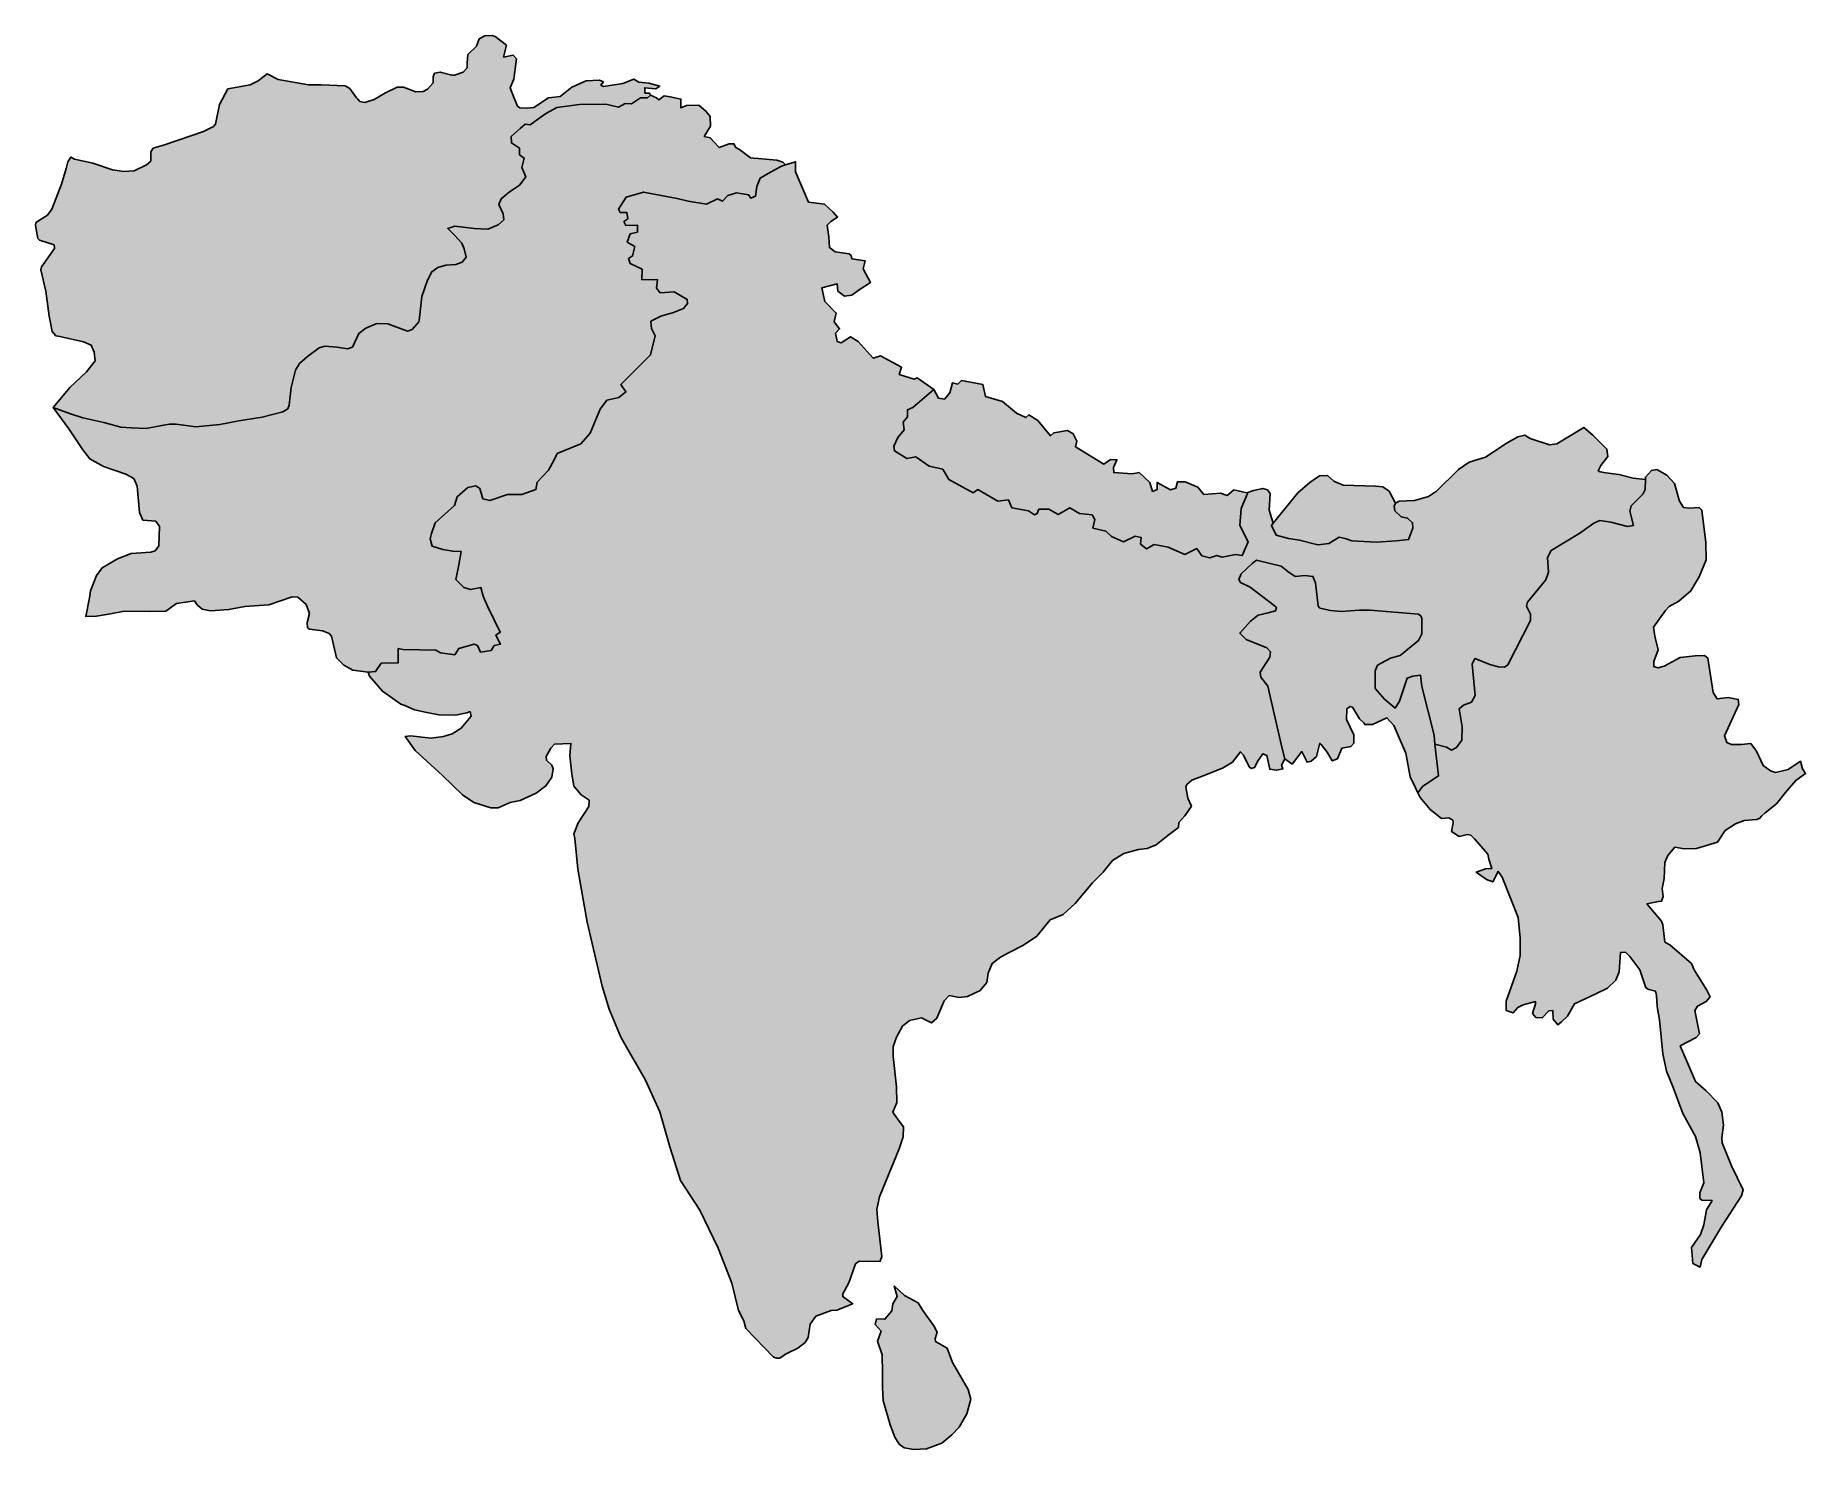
# Model space of a CAD drawing. Header units: millimetres. Extents: x 60.6 to 101.2, y 5.9 to 38.4.
import ezdxf

# ---------------------------------------------------------------- set-up
doc = ezdxf.new("R2010")
doc.units = ezdxf.units.MM
doc.header["$MEASUREMENT"] = 0
doc.layers.add('INDIA_SUKESH3', color=40, linetype='CONTINUOUS')

msp = doc.modelspace()

# ---------------------------------------------------------------- hatches: boundary and pattern name
at = {"layer": 'INDIA_SUKESH3'}
for color, points in [(137, [(61.024, 29.85), (61.408, 30.316), (61.791, 30.673), (61.983, 30.922), (61.962, 31.119), (61.897, 31.284), (61.717, 31.359), (61.178, 31.483), (61.084, 31.501), (60.997, 31.596), (60.933, 31.945), (60.858, 32.522), (60.744, 33.01), (60.759, 33.08), (61.057, 33.501), (61.045, 33.583), (60.713, 33.689), (60.669, 33.733), (60.616, 34.031), (60.623, 34.095), (60.891, 34.268), (60.991, 34.402), (61.211, 34.974), (61.322, 35.337), (61.36, 35.49), (61.425, 35.599), (61.512, 35.548), (61.933, 35.462), (62.383, 35.305), (62.641, 35.268), (62.881, 35.282), (63.167, 35.418), (63.266, 35.507), (63.267, 35.717), (63.32, 35.806), (63.576, 35.878), (64.469, 36.188), (64.698, 36.298), (64.744, 36.355), (64.836, 36.801), (65.03, 37.165), (65.541, 37.257), (65.728, 37.347), (65.928, 37.507), (66.183, 37.375), (66.88, 37.258), (67.171, 37.253), (67.719, 37.231), (67.825, 37.174), (67.983, 36.958), (68.001, 36.933), (68.059, 36.87), (68.169, 36.851), (68.388, 36.916), (68.649, 37.07), (68.91, 37.199), (69.057, 37.2), (69.34, 37.093), (69.511, 37.101), (69.606, 37.159), (69.741, 37.299), (69.737, 37.439), (69.771, 37.522), (69.902, 37.548), (70.166, 37.48), (70.226, 37.474), (70.425, 37.545), (70.519, 37.647), (70.516, 37.762), (70.538, 37.953), (70.734, 38.146), (70.794, 38.309), (70.922, 38.382), (71.095, 38.389), (71.164, 38.364), (71.423, 38.162), (71.353, 37.893), (71.571, 37.935), (71.648, 37.851), (71.634, 37.736), (71.59, 37.387), (71.507, 37.187), (71.597, 36.953), (71.671, 36.769), (71.728, 36.731), (71.893, 36.719), (72.051, 36.733), (72.387, 36.956), (72.652, 36.985), (72.918, 37.203), (73.251, 37.345), (73.556, 37.359), (73.645, 37.324), (73.587, 37.245), (73.648, 37.219), (74.086, 37.285), (74.341, 37.387), (74.459, 37.319), (74.682, 37.295), (74.937, 37.226), (74.85, 37.161), (74.592, 37.187), (74.596, 37.066), (74.703, 37.061), (74.724, 37.022), (74.657, 36.958), (74.496, 36.956), (74.291, 36.822), (74.142, 36.824), (73.99, 36.744), (73.699, 36.808), (73.094, 36.803), (72.576, 36.735), (72.338, 36.603), (72.216, 36.518), (71.964, 36.34), (71.853, 36.351), (71.737, 36.254), (71.529, 36.069), (71.533, 35.924), (71.718, 35.803), (71.722, 35.651), (71.827, 35.574), (71.773, 35.357), (71.863, 35.142), (71.716, 34.951), (71.48, 34.791), (71.3, 34.637), (71.242, 34.51), (71.342, 34.295), (71.357, 34.155), (71.227, 34.04), (70.996, 33.944), (70.682, 33.961), (70.233, 34.016), (70.074, 33.958), (70.231, 33.806), (70.395, 33.623), (70.453, 33.497), (70.493, 33.3), (70.403, 33.185), (70.261, 33.134), (70.03, 33.12), (69.843, 33.068), (69.712, 32.966), (69.611, 32.775), (69.481, 32.399), (69.419, 31.853), (69.41, 31.815), (69.257, 31.643), (69.15, 31.604), (68.7, 31.773), (68.446, 31.784), (68.195, 31.675), (68.032, 31.553), (67.887, 31.241), (67.774, 31.203), (67.541, 31.239), (67.252, 31.257), (67.124, 31.224), (66.856, 31.026), (66.67, 30.86), (66.585, 30.707), (66.481, 30.313), (66.436, 29.906), (66.405, 29.824), (66.294, 29.753), (65.814, 29.63), (65.282, 29.544), (64.849, 29.465), (64.293, 29.412), (63.841, 29.472), (63.684, 29.472), (63.15, 29.373), (62.816, 29.384), (62.572, 29.402), (62.188, 29.507), (61.707, 29.619), (61.423, 29.706), (61.024, 29.85)]), (2, [(68.251, 23.781), (67.896, 23.831), (67.69, 23.945), (67.52, 24.11), (67.408, 24.605), (67.357, 24.669), (67.203, 24.732), (66.905, 24.769), (66.858, 24.801), (66.852, 24.922), (66.904, 25.131), (66.824, 25.334), (66.636, 25.506), (66.504, 25.512), (65.972, 25.326), (65.419, 25.287), (65.055, 25.223), (64.629, 25.19), (64.442, 25.228), (64.324, 25.329), (64.263, 25.418), (63.854, 25.354), (63.607, 25.182), (63.222, 25.174), (62.653, 25.18), (62.342, 25.122), (62.017, 25.07), (61.774, 25.057), (61.855, 25.486), (61.877, 25.645), (62.016, 26.001), (62.145, 26.173), (62.502, 26.385), (62.816, 26.501), (63.266, 26.535), (63.36, 26.568), (63.444, 26.683), (63.461, 27.121), (63.377, 27.247), (63.083, 27.271), (63, 27.448), (62.95, 28.051), (62.875, 28.222), (62.69, 28.323), (62.176, 28.498), (61.863, 28.674), (61.705, 28.882), (61.385, 29.363), (61.024, 29.85), (61.423, 29.706), (61.707, 29.619), (62.188, 29.507), (62.572, 29.402), (62.816, 29.384), (63.15, 29.373), (63.684, 29.472), (63.841, 29.472), (64.293, 29.412), (64.849, 29.465), (65.282, 29.544), (65.814, 29.63), (66.294, 29.753), (66.405, 29.824), (66.436, 29.906), (66.481, 30.313), (66.585, 30.707), (66.67, 30.86), (66.856, 31.026), (67.124, 31.224), (67.252, 31.257), (67.541, 31.239), (67.774, 31.203), (67.887, 31.241), (68.032, 31.553), (68.195, 31.675), (68.446, 31.784), (68.7, 31.773), (69.15, 31.604), (69.257, 31.643), (69.41, 31.815), (69.419, 31.853), (69.481, 32.399), (69.611, 32.775), (69.712, 32.966), (69.843, 33.068), (70.03, 33.12), (70.261, 33.134), (70.403, 33.185), (70.493, 33.3), (70.453, 33.497), (70.395, 33.623), (70.231, 33.806), (70.074, 33.958), (70.233, 34.016), (70.682, 33.961), (70.996, 33.944), (71.227, 34.04), (71.357, 34.155), (71.342, 34.295), (71.242, 34.51), (71.3, 34.637), (71.48, 34.791), (71.716, 34.951), (71.863, 35.142), (71.773, 35.357), (71.827, 35.574), (71.722, 35.651), (71.718, 35.803), (71.533, 35.924), (71.529, 36.069), (71.737, 36.254), (71.853, 36.351), (71.964, 36.34), (72.216, 36.518), (72.338, 36.603), (72.576, 36.735), (73.094, 36.803), (73.699, 36.808), (73.99, 36.744), (74.142, 36.824), (74.291, 36.822), (74.496, 36.956), (74.657, 36.958), (74.724, 37.022), (74.865, 36.959), (74.913, 36.908), (75.039, 37.003), (75.172, 36.982), (75.422, 36.929), (75.423, 36.724), (75.551, 36.782), (75.831, 36.786), (75.999, 36.641), (76.095, 36.529), (76.098, 36.304), (75.958, 36.072), (76.093, 36.04), (76.183, 35.942), (76.296, 35.815), (76.53, 35.903), (76.638, 35.903), (76.685, 35.814), (76.765, 35.774), (77.019, 35.577), (77.621, 35.53), (77.758, 35.48), (77.824, 35.423), (77.731, 35.386), (77.422, 35.219), (77.237, 35.115), (77.166, 34.921), (77.134, 34.705), (77.029, 34.653), (76.973, 34.734), (76.694, 34.78), (76.496, 34.72), (76.375, 34.586), (76.257, 34.638), (76.006, 34.519), (75.589, 34.586), (75.333, 34.648), (74.565, 34.795), (74.163, 34.676), (73.992, 34.4), (74.032, 34.326), (74.183, 34.326), (74.204, 34.185), (74.113, 34.118), (74.159, 34.028), (74.428, 34.036), (74.427, 33.879), (74.254, 33.835), (74.192, 33.649), (74.366, 33.545), (74.314, 33.329), (74.218, 33.269), (74.257, 33.158), (74.531, 33.024), (74.529, 32.784), (74.881, 32.786), (74.864, 32.592), (74.948, 32.481), (75.264, 32.503), (75.565, 32.333), (75.57, 32.238), (75.48, 32.123), (75.253, 32.033), (74.964, 31.945), (74.732, 31.833), (74.746, 31.669), (74.83, 31.499), (74.724, 31.059), (74.044, 30.383), (74.161, 30.211), (74, 30.085), (73.725, 30.025), (73.567, 29.815), (73.338, 29.267), (73.123, 29.021), (72.586, 28.798), (72.506, 28.634), (72.381, 28.418), (72.128, 28.143), (72.094, 27.972), (71.774, 27.855), (71.444, 27.86), (71.041, 27.719), (70.879, 27.761), (70.807, 27.994), (70.714, 28.054), (70.532, 28.017), (70.291, 27.808), (70.227, 27.607), (69.786, 27.206), (69.702, 26.961), (69.667, 26.84), (69.719, 26.669), (69.963, 26.595), (70.19, 26.557), (70.38, 26.551), (70.329, 26.241), (70.26, 25.91), (70.445, 25.725), (70.594, 25.68), (70.836, 25.725), (70.886, 25.526), (70.983, 25.298), (71.278, 24.698), (71.173, 24.631), (71.281, 24.423), (71.139, 24.393), (71.071, 24.281), (70.824, 24.244), (70.759, 24.395), (70.676, 24.423), (70.325, 24.326), (70.235, 24.177), (69.904, 24.222), (69.801, 24.289), (69.425, 24.298), (69.05, 24.303), (68.933, 24.326), (68.94, 23.999), (68.55, 23.991), (68.417, 23.797), (68.251, 23.781)]), (5, [(92.714, 22.127), (92.697, 22.337), (92.415, 23.453), (92.386, 23.713), (92.206, 23.693), (92.079, 23.641), (91.901, 23.12), (91.801, 22.96), (91.563, 23.162), (91.451, 23.282), (91.347, 23.408), (91.346, 23.58), (91.342, 23.815), (91.401, 23.942), (91.695, 24.103), (91.919, 24.161), (92.341, 24.506), (92.412, 24.659), (92.418, 25.015), (92.392, 25.072), (92.342, 25.116), (91.23, 25.205), (90.978, 25.203), (90.566, 25.176), (90.32, 25.199), (90.078, 25.249), (90.036, 25.293), (89.976, 25.832), (89.918, 25.978), (89.731, 26.002), (89.51, 25.976), (89.343, 26.095), (89.191, 26.215), (88.627, 26.351), (88.522, 26.275), (88.272, 26.038), (88.216, 25.911), (88.254, 25.841), (88.476, 25.735), (89.027, 25.313), (89.083, 25.262), (89.062, 25.192), (88.89, 25.147), (88.665, 25.088), (88.484, 24.954), (88.238, 24.679), (88.39, 24.534), (88.859, 24.34), (88.946, 24.245), (88.933, 24.125), (88.706, 23.781), (88.724, 23.666), (88.882, 23.464), (89.028, 22.83), (89.209, 22.031), (89.276, 21.791), (89.198, 21.646), (89.229, 21.564), (89.085, 21.532), (88.927, 21.557), (88.861, 21.874), (88.771, 21.912), (88.658, 21.753), (88.581, 21.594), (88.503, 21.569), (88.452, 21.613), (88.325, 21.88), (88.257, 21.956), (88.071, 21.714), (87.844, 21.58), (87.398, 21.401), (87.141, 21.305), (87.022, 21.204), (87, 21.153), (87.048, 20.892), (87.13, 20.708), (86.979, 20.486), (86.842, 20.336), (86.836, 20.221), (86.589, 20.034), (86.323, 19.824), (86.113, 19.74), (85.918, 19.715), (85.583, 19.622), (85.317, 19.459), (85.11, 19.198), (84.862, 18.95), (84.466, 18.473), (84.191, 18.224), (83.888, 18.1), (83.585, 17.728), (83.281, 17.517), (82.953, 17.351), (82.75, 17.243), (82.558, 17.103), (82.471, 16.874), (82.438, 16.664), (82.285, 16.48), (81.993, 16.346), (81.8, 16.32), (81.573, 16.364), (81.457, 16.243), (81.292, 15.844), (81.167, 15.74), (80.94, 15.854), (80.663, 15.79), (80.504, 15.663), (80.367, 15.408), (80.293, 15.192), (80.291, 14.963), (80.365, 14.271), (80.373, 13.909), (80.28, 13.686), (80.382, 13.54), (80.524, 13.35), (80.517, 13.121), (80.427, 12.848), (80.126, 12.123), (79.973, 11.748), (79.914, 11.462), (79.935, 11.17), (80.03, 10.376), (79.994, 10.268), (79.705, 10.267), (79.51, 10.273), (79.426, 10.209), (79.276, 9.777), (79.13, 9.51), (79.141, 9.452), (79.363, 9.294), (79.001, 9.147), (78.864, 9.141), (78.518, 9.013), (78.385, 8.828), (78.339, 8.517), (78.269, 8.402), (78.103, 8.275), (77.867, 8.16), (77.822, 8.134), (77.793, 8.115), (77.688, 8.045), (77.623, 8.045), (77.545, 8.07), (76.907, 8.723), (76.866, 8.901), (76.742, 9.136), (76.589, 9.765), (76.279, 10.571), (75.855, 11.44), (75.415, 12.119), (75.165, 12.894), (74.937, 13.7), (74.605, 14.437), (74.236, 15.076), (74.045, 15.407), (73.776, 16.055), (73.613, 16.576), (73.268, 18.049), (73.057, 19.262), (72.986, 19.967), (72.963, 20.075), (73.068, 20.329), (73.313, 20.704), (73.317, 20.844), (73.135, 20.971), (72.969, 21.167), (72.918, 21.453), (72.87, 21.866), (72.899, 22.146), (72.523, 22.132), (72.437, 22.037), (72.331, 21.846), (72.335, 21.763), (72.459, 21.649), (72.493, 21.567), (72.46, 21.37), (72.325, 21.172), (72.098, 21.007), (71.733, 20.841), (71.506, 20.789), (71.228, 20.674), (71.059, 20.668), (70.671, 20.794), (70.414, 20.965), (69.956, 21.415), (69.33, 21.985), (69.098, 22.303), (69.218, 22.322), (69.696, 22.266), (69.973, 22.304), (70.172, 22.368), (70.38, 22.496), (70.614, 22.77), (70.584, 22.878), (70.514, 22.846), (70.25, 22.794), (69.869, 22.806), (69.595, 22.856), (69.311, 22.916), (69.086, 23.014), (68.994, 23.046), (68.577, 23.343), (68.276, 23.692), (68.251, 23.781), (68.417, 23.797), (68.55, 23.991), (68.94, 23.999), (68.933, 24.326), (69.05, 24.303), (69.425, 24.298), (69.801, 24.289), (69.904, 24.222), (70.235, 24.177), (70.325, 24.326), (70.676, 24.423), (70.759, 24.395), (70.824, 24.244), (71.071, 24.281), (71.139, 24.393), (71.281, 24.423), (71.173, 24.631), (71.278, 24.698), (70.983, 25.298), (70.886, 25.526), (70.836, 25.725), (70.594, 25.68), (70.445, 25.725), (70.26, 25.91), (70.329, 26.241), (70.38, 26.551), (70.19, 26.557), (69.963, 26.595), (69.719, 26.669), (69.667, 26.84), (69.702, 26.961), (69.786, 27.206), (70.227, 27.607), (70.291, 27.808), (70.532, 28.017), (70.714, 28.054), (70.807, 27.994), (70.879, 27.761), (71.041, 27.719), (71.444, 27.86), (71.774, 27.855), (72.094, 27.972), (72.128, 28.143), (72.381, 28.418), (72.506, 28.634), (72.586, 28.798), (73.123, 29.021), (73.338, 29.267), (73.567, 29.815), (73.725, 30.025), (74, 30.085), (74.161, 30.211), (74.044, 30.383), (74.724, 31.059), (74.83, 31.499), (74.746, 31.669), (74.732, 31.833), (74.964, 31.945), (75.253, 32.033), (75.48, 32.123), (75.57, 32.238), (75.565, 32.333), (75.264, 32.503), (74.948, 32.481), (74.864, 32.592), (74.881, 32.786), (74.529, 32.784), (74.531, 33.024), (74.257, 33.158), (74.218, 33.269), (74.314, 33.329), (74.366, 33.545), (74.192, 33.649), (74.254, 33.835), (74.427, 33.879), (74.428, 34.036), (74.159, 34.028), (74.113, 34.118), (74.204, 34.185), (74.183, 34.326), (74.032, 34.326), (73.992, 34.4), (74.163, 34.676), (74.565, 34.795), (75.333, 34.648), (75.589, 34.586), (76.006, 34.519), (76.257, 34.638), (76.375, 34.586), (76.496, 34.72), (76.694, 34.78), (76.973, 34.734), (77.029, 34.653), (77.134, 34.705), (77.166, 34.921), (77.237, 35.115), (77.422, 35.219), (77.731, 35.386), (77.824, 35.423), (78.05, 35.492), (78.05, 35.26), (78.348, 34.564), (78.712, 34.515), (78.911, 34.333), (79.01, 34.217), (78.861, 34.117), (78.779, 34.035), (78.812, 33.77), (78.828, 33.521), (78.961, 33.422), (79.284, 33.379), (79.325, 33.344), (79.345, 33.262), (79.651, 33.217), (79.604, 33.031), (79.769, 32.719), (79.509, 32.555), (79.34, 32.429), (79.174, 32.406), (79.022, 32.525), (79.008, 32.689), (78.654, 32.6), (78.725, 32.287), (78.985, 32.019), (78.939, 31.819), (79.061, 31.655), (78.964, 31.558), (79.009, 31.365), (79.098, 31.335), (79.312, 31.476), (79.485, 31.365), (79.832, 30.985), (79.996, 31.037), (80.481, 30.777), (80.429, 30.613), (80.769, 30.502), (80.838, 30.531), (81.225, 30.263), (80.743, 29.854), (80.617, 29.802), (80.62, 29.638), (80.521, 29.519), (80.539, 29.341), (80.4, 29.162), (80.302, 28.969), (80.32, 28.857), (80.603, 28.686), (80.813, 28.723), (81.112, 28.508), (81.429, 28.441), (81.566, 28.203), (82.125, 27.897), (82.229, 27.972), (82.692, 27.704), (82.934, 27.734), (83.015, 27.555), (83.391, 27.481), (83.528, 27.392), (83.595, 27.421), (83.634, 27.518), (83.861, 27.518), (84.078, 27.399), (84.34, 27.555), (84.562, 27.421), (84.851, 27.392), (84.915, 27.287), (84.87, 27.086), (85.168, 27.02), (85.297, 26.893), (85.575, 26.774), (85.838, 26.9), (85.979, 26.871), (85.964, 26.722), (86.104, 26.61), (86.275, 26.714), (86.599, 26.647), (86.98, 26.484), (87.253, 26.618), (87.373, 26.454), (87.553, 26.402), (87.714, 26.461), (87.836, 26.424), (88.144, 26.484), (88.296, 26.461), (88.436, 26.774), (88.243, 27.146), (88.274, 27.54), (88.418, 27.883), (88.401, 27.893), (88.556, 27.951), (88.768, 27.996), (88.872, 27.965), (88.934, 27.883), (88.911, 27.496), (89.006, 27.198), (88.965, 27.147), (89.071, 26.925), (89.357, 26.845), (89.609, 26.808), (90, 26.712), (90.038, 26.702), (90.283, 26.736), (90.522, 26.877), (90.658, 26.852), (90.808, 26.796), (91.366, 26.767), (91.832, 26.795), (92.113, 26.822), (92.21, 27.083), (92.203, 27.21), (92.087, 27.317), (91.945, 27.348), (91.799, 27.481), (91.78, 27.588), (91.811, 27.658), (91.897, 27.703), (92.25, 27.718), (92.571, 27.815), (92.75, 27.937), (93.255, 28.435), (93.499, 28.601), (93.873, 28.717), (94.37, 29.044), (94.615, 29.179), (94.775, 29.218), (94.904, 29.142), (95.343, 28.999), (95.513, 29.019), (96.132, 29.397), (96.337, 29.22), (96.659, 28.898), (96.68, 28.727), (96.52, 28.523), (96.458, 28.402), (96.504, 28.377), (96.639, 28.353), (96.935, 28.316), (97.263, 28.236), (97.544, 28.199), (97.536, 27.971), (97.486, 27.862), (97.217, 27.601), (97.185, 27.474), (97.268, 27.15), (97.135, 27.124), (96.751, 27.223), (96.5, 27.26), (96.36, 27.202), (96.036, 26.972), (95.385, 26.575), (95.297, 26.415), (95.322, 26.073), (95.261, 25.901), (94.839, 25.391), (94.819, 25.295), (94.905, 25.112), (94.905, 24.966), (94.389, 23.953), (94.312, 23.896), (94.173, 23.901), (93.997, 23.951), (93.632, 24.095), (93.573, 23.967), (93.639, 23.25), (93.552, 23.091), (93.372, 23.027), (93.27, 22.943), (93.338, 22.525), (93.331, 22.22), (93.208, 22.054), (93.096, 21.996), (92.981, 22.059), (92.714, 22.127)]), (53, [(81.225, 30.263), (81.333, 30.07), (81.468, 30.048), (81.592, 30.189), (81.652, 30.42), (81.776, 30.39), (81.859, 30.472), (82.345, 30.383), (82.405, 30.107), (82.795, 29.988), (83.121, 29.72), (83.333, 29.624), (83.401, 29.683), (83.606, 29.557), (83.901, 29.2), (83.973, 29.274), (84.292, 29.326), (84.422, 29.252), (84.502, 29.08), (84.471, 28.954), (85.124, 28.552), (85.274, 28.664), (85.42, 28.656), (85.342, 28.478), (85.348, 28.359), (85.768, 28.329), (85.933, 28.359), (86.176, 28.136), (86.239, 27.927), (86.346, 27.972), (86.342, 28.136), (86.649, 27.964), (86.772, 28.002), (86.808, 28.15), (86.991, 28.15), (87.274, 28.024), (87.418, 27.86), (87.8, 27.89), (87.953, 27.838), (88.106, 27.964), (88.401, 27.893), (88.418, 27.883), (88.274, 27.54), (88.243, 27.146), (88.436, 26.774), (88.296, 26.461), (88.144, 26.484), (87.836, 26.424), (87.714, 26.461), (87.553, 26.402), (87.373, 26.454), (87.253, 26.618), (86.98, 26.484), (86.599, 26.647), (86.275, 26.714), (86.104, 26.61), (85.964, 26.722), (85.979, 26.871), (85.838, 26.9), (85.575, 26.774), (85.297, 26.893), (85.168, 27.02), (84.87, 27.086), (84.915, 27.287), (84.851, 27.392), (84.562, 27.421), (84.34, 27.555), (84.078, 27.399), (83.861, 27.518), (83.634, 27.518), (83.595, 27.421), (83.528, 27.392), (83.391, 27.481), (83.015, 27.555), (82.934, 27.734), (82.692, 27.704), (82.229, 27.972), (82.125, 27.897), (81.566, 28.203), (81.429, 28.441), (81.112, 28.508), (80.813, 28.723), (80.603, 28.686), (80.32, 28.857), (80.302, 28.969), (80.4, 29.162), (80.539, 29.341), (80.521, 29.519), (80.62, 29.638), (80.617, 29.802), (80.743, 29.854), (81.225, 30.263)]), (53, [(92.714, 22.127), (92.981, 22.059), (93.096, 21.996), (93.208, 22.054), (93.331, 22.22), (93.338, 22.525), (93.27, 22.943), (93.372, 23.027), (93.552, 23.091), (93.639, 23.25), (93.573, 23.967), (93.632, 24.095), (93.997, 23.951), (94.173, 23.901), (94.312, 23.896), (94.389, 23.953), (94.905, 24.966), (94.905, 25.112), (94.819, 25.295), (94.839, 25.391), (95.261, 25.901), (95.322, 26.073), (95.297, 26.415), (95.385, 26.575), (96.036, 26.972), (96.36, 27.202), (96.5, 27.26), (96.751, 27.223), (97.135, 27.124), (97.268, 27.15), (97.185, 27.474), (97.217, 27.601), (97.486, 27.862), (97.536, 27.971), (97.544, 28.199), (97.544, 28.256), (97.682, 28.409), (97.807, 28.429), (98.034, 28.303), (98.212, 28.108), (98.322, 27.702), (98.42, 27.563), (98.549, 27.545), (98.775, 27.559), (98.841, 27.496), (98.929, 26.754), (98.937, 26.36), (98.779, 25.972), (98.586, 25.647), (98.311, 25.411), (98.092, 25.289), (98.005, 25.199), (97.728, 24.817), (97.762, 24.608), (97.835, 24.291), (97.735, 24.03), (97.734, 23.909), (97.832, 23.878), (97.972, 23.917), (98.34, 24.116), (98.687, 24.156), (98.902, 24.163), (98.973, 24.107), (99.098, 23.314), (99.189, 23.168), (99.438, 23.201), (99.673, 23.158), (99.687, 23.038), (99.36, 22.325), (99.412, 22.166), (99.515, 22.123), (99.743, 22.124), (99.959, 22.144), (100.09, 21.973), (100.244, 21.638), (100.414, 21.518), (100.524, 21.481), (100.816, 21.552), (101.098, 21.738), (101.149, 21.567), (101.218, 21.459), (100.991, 21.299), (100.753, 21.025), (100.554, 20.763), (100.292, 20.559), (100.205, 20.476), (100.169, 20.437), (100.098, 20.405), (99.808, 20.378), (99.612, 20.301), (99.374, 20.147), (99.197, 19.879), (98.712, 19.737), (98.433, 19.729), (98.219, 19.766), (98.057, 19.58), (97.992, 19.415), (97.976, 19.047), (97.925, 18.818), (97.954, 18.634), (97.915, 18.526), (97.842, 18.525), (97.577, 18.466), (97.91, 18.068), (97.941, 17.986), (97.991, 17.592), (98.106, 17.53), (98.597, 17.101), (98.663, 16.955), (98.954, 16.487), (99.027, 16.335), (98.94, 16.226), (98.737, 16.123), (98.679, 16.021), (98.783, 15.489), (98.707, 15.399), (98.341, 15.207), (98.421, 15.036), (98.691, 14.389), (98.934, 14.175), (99.207, 13.903), (99.298, 13.688), (99.337, 13.389), (99.299, 13.103), (99.301, 12.989), (99.521, 12.457), (99.785, 11.906), (99.75, 11.772), (99.296, 11.071), (98.841, 10.306), (98.797, 10.137), (98.635, 10.219), (98.602, 10.581), (98.809, 10.88), (98.887, 11.103), (98.942, 11.452), (99.071, 11.662), (98.841, 11.674), (98.794, 11.712), (98.792, 11.839), (98.88, 12.068), (98.8, 12.754), (98.69, 13.129), (98.403, 13.662), (98.183, 14.252), (98.027, 14.633), (97.946, 15.027), (97.868, 15.808), (97.815, 16.113), (97.8, 16.367), (97.777, 16.462), (97.622, 16.5), (97.556, 16.544), (97.419, 16.957), (97.187, 17.261), (97.085, 17.363), (96.974, 17.35), (96.938, 16.905), (96.867, 16.714), (96.673, 16.53), (96.408, 16.402), (95.917, 16.172), (95.756, 15.892), (95.622, 15.759), (95.533, 15.695), (95.427, 15.822), (95.424, 16.019), (95.328, 16.012), (95.176, 15.853), (95.032, 15.859), (94.957, 15.954), (95.023, 16.177), (95.023, 16.227), (94.743, 16.151), (94.619, 16.093), (94.508, 15.966), (94.348, 16.023), (94.347, 16.232), (94.596, 16.925), (94.669, 17.281), (94.669, 17.681), (94.624, 18.158), (94.451, 18.596), (94.257, 19.078), (94.169, 19.211), (94.043, 18.97), (93.898, 19.027), (93.662, 19.191), (93.879, 19.268), (94.019, 19.275), (93.951, 19.49), (93.927, 19.611), (93.62, 19.96), (93.538, 20.042), (93.452, 20.055), (93.269, 20.01), (93.098, 20.13), (93.137, 20.327), (93.125, 20.391), (93.031, 20.441), (92.866, 20.422), (92.607, 20.631), (92.38, 20.904), (92.327, 21.013), (92.441, 21.167), (92.801, 21.404), (92.714, 22.127)]), (53, [(89.006, 27.198), (89.569, 27.893), (89.843, 28.136), (90, 28.243), (90.067, 28.289), (90.255, 28.297), (90.394, 28.164), (90.609, 28.07), (91.356, 28.049), (91.523, 28.031), (91.663, 27.937), (91.811, 27.658), (91.78, 27.588), (91.799, 27.481), (91.945, 27.348), (92.087, 27.317), (92.203, 27.21), (92.21, 27.083), (92.113, 26.822), (91.832, 26.795), (91.366, 26.767), (90.808, 26.796), (90.658, 26.852), (90.522, 26.877), (90.283, 26.736), (90.038, 26.702), (90, 26.712), (89.609, 26.808), (89.357, 26.845), (89.071, 26.925), (88.965, 27.147), (89.006, 27.198)]), (53, [(92.327, 21.013), (92.271, 21.132), (92.15, 21.38), (92.05, 21.926), (91.775, 22.56), (91.614, 22.738), (91.285, 22.578), (91.108, 22.578), (91.093, 22.616), (90.984, 22.711), (90.823, 22.978), (90.768, 22.996), (90.699, 22.939), (90.687, 22.698), (90.856, 22.342), (90.853, 22.152), (90.789, 22.075), (90.584, 22.037), (90.478, 21.795), (90.361, 21.751), (90.246, 21.947), (90.106, 22.125), (90.073, 22.15), (90, 21.849), (89.874, 21.737), (89.783, 21.718), (89.66, 21.959), (89.438, 21.672), (89.276, 21.791), (89.209, 22.031), (89.028, 22.83), (88.882, 23.464), (88.724, 23.666), (88.706, 23.781), (88.933, 24.125), (88.946, 24.245), (88.859, 24.34), (88.39, 24.534), (88.238, 24.679), (88.484, 24.954), (88.665, 25.088), (88.89, 25.147), (89.062, 25.192), (89.083, 25.262), (89.027, 25.313), (88.476, 25.735), (88.254, 25.841), (88.216, 25.911), (88.272, 26.038), (88.522, 26.275), (88.627, 26.351), (89.191, 26.215), (89.343, 26.095), (89.51, 25.976), (89.731, 26.002), (89.918, 25.978), (89.976, 25.832), (90.036, 25.293), (90.078, 25.249), (90.32, 25.199), (90.566, 25.176), (90.978, 25.203), (91.23, 25.205), (92.342, 25.116), (92.392, 25.072), (92.418, 25.015), (92.412, 24.659), (92.341, 24.506), (91.919, 24.161), (91.695, 24.103), (91.401, 23.942), (91.342, 23.815), (91.346, 23.58), (91.347, 23.408), (91.451, 23.282), (91.563, 23.162), (91.801, 22.96), (91.901, 23.12), (92.079, 23.641), (92.206, 23.693), (92.386, 23.713), (92.415, 23.453), (92.697, 22.337), (92.714, 22.127), (92.801, 21.404), (92.441, 21.167), (92.327, 21.013)]), (53, [(80.767, 5.949), (80.545, 5.986), (80.426, 6.075), (80.331, 6.234), (80.22, 6.513), (80.058, 7.078), (80.042, 7.37), (80.044, 7.713), (80.036, 8.12), (79.928, 8.434), (80.012, 8.664), (79.878, 8.822), (79.909, 8.948), (80.1, 8.937), (80.256, 9.131), (80.28, 9.296), (80.382, 9.462), (80.313, 9.704), (80.551, 9.487), (80.866, 9.316), (80.971, 9.139), (81.219, 8.79), (81.297, 8.644), (81.253, 8.491), (81.264, 8.428), (81.53, 8.276), (81.65, 7.946), (82.009, 7.33), (82.07, 7.102), (81.983, 6.771), (81.804, 6.466), (81.638, 6.287), (81.406, 6.096), (81.055, 5.968), (80.767, 5.949)])]:
    msp.add_hatch(color=color, dxfattribs=at).paths.add_polyline_path(points, flags=0)

# ---------------------------------------------------------------- linework, layer by layer
for points in [[(61.024, 29.85), (61.408, 30.316), (61.791, 30.673), (61.983, 30.922), (61.962, 31.119), (61.897, 31.284), (61.717, 31.359), (61.178, 31.483), (61.084, 31.501), (60.997, 31.596), (60.933, 31.945), (60.858, 32.522), (60.744, 33.01), (60.759, 33.08), (61.057, 33.501), (61.045, 33.583), (60.713, 33.689), (60.669, 33.733), (60.616, 34.031), (60.623, 34.095), (60.891, 34.268), (60.991, 34.402), (61.211, 34.974), (61.322, 35.337), (61.36, 35.49), (61.425, 35.599), (61.512, 35.548), (61.933, 35.462), (62.383, 35.305), (62.641, 35.268), (62.881, 35.282), (63.167, 35.418), (63.266, 35.507), (63.267, 35.717), (63.32, 35.806), (63.576, 35.878), (64.469, 36.188), (64.698, 36.298), (64.744, 36.355), (64.836, 36.801), (65.03, 37.165), (65.541, 37.257), (65.728, 37.347), (65.928, 37.507), (66.183, 37.375), (66.88, 37.258), (67.171, 37.253), (67.719, 37.231), (67.825, 37.174), (67.983, 36.958), (68.001, 36.933), (68.059, 36.87), (68.169, 36.851), (68.388, 36.916), (68.649, 37.07), (68.91, 37.199), (69.057, 37.2), (69.34, 37.093), (69.511, 37.101), (69.606, 37.159), (69.741, 37.299), (69.737, 37.439), (69.771, 37.522), (69.902, 37.548), (70.166, 37.48), (70.226, 37.474), (70.425, 37.545), (70.519, 37.647), (70.516, 37.762), (70.538, 37.953), (70.734, 38.146), (70.794, 38.309), (70.922, 38.382), (71.095, 38.389), (71.164, 38.364), (71.423, 38.162), (71.353, 37.893), (71.571, 37.935), (71.648, 37.851), (71.634, 37.736), (71.59, 37.387), (71.507, 37.187), (71.597, 36.953), (71.671, 36.769), (71.728, 36.731), (71.893, 36.719), (72.051, 36.733), (72.387, 36.956), (72.652, 36.985), (72.918, 37.203), (73.251, 37.345), (73.556, 37.359), (73.645, 37.324), (73.587, 37.245), (73.648, 37.219), (74.086, 37.285), (74.341, 37.387), (74.459, 37.319), (74.682, 37.295), (74.937, 37.226), (74.85, 37.161), (74.592, 37.187), (74.596, 37.066), (74.703, 37.061), (74.724, 37.022), (74.657, 36.958), (74.496, 36.956), (74.291, 36.822), (74.142, 36.824), (73.99, 36.744), (73.699, 36.808), (73.094, 36.803), (72.576, 36.735), (72.338, 36.603), (72.216, 36.518), (71.964, 36.34), (71.853, 36.351), (71.737, 36.254), (71.529, 36.069), (71.533, 35.924), (71.718, 35.803), (71.722, 35.651), (71.827, 35.574), (71.773, 35.357), (71.863, 35.142), (71.716, 34.951), (71.48, 34.791), (71.3, 34.637), (71.242, 34.51), (71.342, 34.295), (71.357, 34.155), (71.227, 34.04), (70.996, 33.944), (70.682, 33.961), (70.233, 34.016), (70.074, 33.958), (70.231, 33.806), (70.395, 33.623), (70.453, 33.497), (70.493, 33.3), (70.403, 33.185), (70.261, 33.134), (70.03, 33.12), (69.843, 33.068), (69.712, 32.966), (69.611, 32.775), (69.481, 32.399), (69.419, 31.853), (69.41, 31.815), (69.257, 31.643), (69.15, 31.604), (68.7, 31.773), (68.446, 31.784), (68.195, 31.675), (68.032, 31.553), (67.887, 31.241), (67.774, 31.203), (67.541, 31.239), (67.252, 31.257), (67.124, 31.224), (66.856, 31.026), (66.67, 30.86), (66.585, 30.707), (66.481, 30.313), (66.436, 29.906), (66.405, 29.824), (66.294, 29.753), (65.814, 29.63), (65.282, 29.544), (64.849, 29.465), (64.293, 29.412), (63.841, 29.472), (63.684, 29.472), (63.15, 29.373), (62.816, 29.384), (62.572, 29.402), (62.188, 29.507), (61.707, 29.619), (61.423, 29.706)], [(68.251, 23.781), (67.896, 23.831), (67.69, 23.945), (67.52, 24.11), (67.408, 24.605), (67.357, 24.669), (67.203, 24.732), (66.905, 24.769), (66.858, 24.801), (66.852, 24.922), (66.904, 25.131), (66.824, 25.334), (66.636, 25.506), (66.504, 25.512), (65.972, 25.326), (65.419, 25.287), (65.055, 25.223), (64.629, 25.19), (64.442, 25.228), (64.324, 25.329), (64.263, 25.418), (63.854, 25.354), (63.607, 25.182), (63.222, 25.174), (62.653, 25.18), (62.342, 25.122), (62.017, 25.07), (61.774, 25.057), (61.855, 25.486), (61.877, 25.645), (62.016, 26.001), (62.145, 26.173), (62.502, 26.385), (62.816, 26.501), (63.266, 26.535), (63.36, 26.568), (63.444, 26.683), (63.461, 27.121), (63.377, 27.247), (63.083, 27.271), (63, 27.448), (62.95, 28.051), (62.875, 28.222), (62.69, 28.323), (62.176, 28.498), (61.863, 28.674), (61.705, 28.882), (61.385, 29.363), (61.024, 29.85), (61.423, 29.706), (61.707, 29.619), (62.188, 29.507), (62.572, 29.402), (62.816, 29.384), (63.15, 29.373), (63.684, 29.472), (63.841, 29.472), (64.293, 29.412), (64.849, 29.465), (65.282, 29.544), (65.814, 29.63), (66.294, 29.753), (66.405, 29.824), (66.436, 29.906), (66.481, 30.313), (66.585, 30.707), (66.67, 30.86), (66.856, 31.026), (67.124, 31.224), (67.252, 31.257), (67.541, 31.239), (67.774, 31.203), (67.887, 31.241), (68.032, 31.553), (68.195, 31.675), (68.446, 31.784), (68.7, 31.773), (69.15, 31.604), (69.257, 31.643), (69.41, 31.815), (69.419, 31.853), (69.481, 32.399), (69.611, 32.775), (69.712, 32.966), (69.843, 33.068), (70.03, 33.12), (70.261, 33.134), (70.403, 33.185), (70.493, 33.3), (70.453, 33.497), (70.395, 33.623), (70.231, 33.806), (70.074, 33.958), (70.233, 34.016), (70.682, 33.961), (70.996, 33.944), (71.227, 34.04), (71.357, 34.155), (71.342, 34.295), (71.242, 34.51), (71.3, 34.637), (71.48, 34.791), (71.716, 34.951), (71.863, 35.142), (71.773, 35.357), (71.827, 35.574), (71.722, 35.651), (71.718, 35.803), (71.533, 35.924), (71.529, 36.069), (71.737, 36.254), (71.853, 36.351), (71.964, 36.34), (72.216, 36.518), (72.338, 36.603), (72.576, 36.735), (73.094, 36.803), (73.699, 36.808), (73.99, 36.744), (74.142, 36.824), (74.291, 36.822), (74.496, 36.956), (74.657, 36.958), (74.724, 37.022), (74.865, 36.959), (74.913, 36.908), (75.039, 37.003), (75.172, 36.982), (75.422, 36.929), (75.423, 36.724), (75.551, 36.782), (75.831, 36.786), (75.999, 36.641), (76.095, 36.529), (76.098, 36.304), (75.958, 36.072), (76.093, 36.04), (76.183, 35.942), (76.296, 35.815), (76.53, 35.903), (76.638, 35.903), (76.685, 35.814), (76.765, 35.774), (77.019, 35.577), (77.621, 35.53), (77.758, 35.48), (77.824, 35.423), (77.731, 35.386), (77.422, 35.219), (77.237, 35.115), (77.166, 34.921), (77.134, 34.705), (77.029, 34.653), (76.973, 34.734), (76.694, 34.78), (76.496, 34.72), (76.375, 34.586), (76.257, 34.638), (76.006, 34.519), (75.589, 34.586), (75.333, 34.648), (74.565, 34.795), (74.163, 34.676), (73.992, 34.4), (74.032, 34.326), (74.183, 34.326), (74.204, 34.185), (74.113, 34.118), (74.159, 34.028), (74.428, 34.036), (74.427, 33.879), (74.254, 33.835), (74.192, 33.649), (74.366, 33.545), (74.314, 33.329), (74.218, 33.269), (74.257, 33.158), (74.531, 33.024), (74.529, 32.784), (74.881, 32.786), (74.864, 32.592), (74.948, 32.481), (75.264, 32.503), (75.565, 32.333), (75.57, 32.238), (75.48, 32.123), (75.253, 32.033), (74.964, 31.945), (74.732, 31.833), (74.746, 31.669), (74.83, 31.499), (74.724, 31.059), (74.044, 30.383), (74.161, 30.211), (74, 30.085), (73.725, 30.025), (73.567, 29.815), (73.338, 29.267), (73.123, 29.021), (72.586, 28.798), (72.506, 28.634), (72.381, 28.418), (72.128, 28.143), (72.094, 27.972), (71.774, 27.855), (71.444, 27.86), (71.041, 27.719), (70.879, 27.761), (70.807, 27.994), (70.714, 28.054), (70.532, 28.017), (70.291, 27.808), (70.227, 27.607), (69.786, 27.206), (69.702, 26.961), (69.667, 26.84), (69.719, 26.669), (69.963, 26.595), (70.19, 26.557), (70.38, 26.551), (70.329, 26.241), (70.26, 25.91), (70.445, 25.725), (70.594, 25.68), (70.836, 25.725), (70.886, 25.526), (70.983, 25.298), (71.278, 24.698), (71.173, 24.631), (71.281, 24.423), (71.139, 24.393), (71.071, 24.281), (70.824, 24.244), (70.759, 24.395), (70.676, 24.423), (70.325, 24.326), (70.235, 24.177), (69.904, 24.222), (69.801, 24.289), (69.425, 24.298), (69.05, 24.303), (68.933, 24.326), (68.94, 23.999), (68.55, 23.991), (68.417, 23.797)], [(92.714, 22.127), (92.697, 22.337), (92.415, 23.453), (92.386, 23.713), (92.206, 23.693), (92.079, 23.641), (91.901, 23.12), (91.801, 22.96), (91.563, 23.162), (91.451, 23.282), (91.347, 23.408), (91.346, 23.58), (91.342, 23.815), (91.401, 23.942), (91.695, 24.103), (91.919, 24.161), (92.341, 24.506), (92.412, 24.659), (92.418, 25.015), (92.392, 25.072), (92.342, 25.116), (91.23, 25.205), (90.978, 25.203), (90.566, 25.176), (90.32, 25.199), (90.078, 25.249), (90.036, 25.293), (89.976, 25.832), (89.918, 25.978), (89.731, 26.002), (89.51, 25.976), (89.343, 26.095), (89.191, 26.215), (88.627, 26.351), (88.522, 26.275), (88.272, 26.038), (88.216, 25.911), (88.254, 25.841), (88.476, 25.735), (89.027, 25.313), (89.083, 25.262), (89.062, 25.192), (88.89, 25.147), (88.665, 25.088), (88.484, 24.954), (88.238, 24.679), (88.39, 24.534), (88.859, 24.34), (88.946, 24.245), (88.933, 24.125), (88.706, 23.781), (88.724, 23.666), (88.882, 23.464), (89.028, 22.83), (89.209, 22.031), (89.276, 21.791), (89.198, 21.646), (89.229, 21.564), (89.085, 21.532), (88.927, 21.557), (88.861, 21.874), (88.771, 21.912), (88.658, 21.753), (88.581, 21.594), (88.503, 21.569), (88.452, 21.613), (88.325, 21.88), (88.257, 21.956), (88.071, 21.714), (87.844, 21.58), (87.398, 21.401), (87.141, 21.305), (87.022, 21.204), (87, 21.153), (87.048, 20.892), (87.13, 20.708), (86.979, 20.486), (86.842, 20.336), (86.836, 20.221), (86.589, 20.034), (86.323, 19.824), (86.113, 19.74), (85.918, 19.715), (85.583, 19.622), (85.317, 19.459), (85.11, 19.198), (84.862, 18.95), (84.466, 18.473), (84.191, 18.224), (83.888, 18.1), (83.585, 17.728), (83.281, 17.517), (82.953, 17.351), (82.75, 17.243), (82.558, 17.103), (82.471, 16.874), (82.438, 16.664), (82.285, 16.48), (81.993, 16.346), (81.8, 16.32), (81.573, 16.364), (81.457, 16.243), (81.292, 15.844), (81.167, 15.74), (80.94, 15.854), (80.663, 15.79), (80.504, 15.663), (80.367, 15.408), (80.293, 15.192), (80.291, 14.963), (80.365, 14.271), (80.373, 13.909), (80.28, 13.686), (80.382, 13.54), (80.524, 13.35), (80.517, 13.121), (80.427, 12.848), (80.126, 12.123), (79.973, 11.748), (79.914, 11.462), (79.935, 11.17), (80.03, 10.376), (79.994, 10.268), (79.705, 10.267), (79.51, 10.273), (79.426, 10.209), (79.276, 9.777), (79.13, 9.51), (79.141, 9.452), (79.363, 9.294), (79.001, 9.147), (78.864, 9.141), (78.518, 9.013), (78.385, 8.828), (78.339, 8.517), (78.269, 8.402), (78.103, 8.275), (77.867, 8.16), (77.822, 8.134), (77.793, 8.115), (77.688, 8.045), (77.623, 8.045), (77.545, 8.07), (76.907, 8.723), (76.866, 8.901), (76.742, 9.136), (76.589, 9.765), (76.279, 10.571), (75.855, 11.44), (75.415, 12.119), (75.165, 12.894), (74.937, 13.7), (74.605, 14.437), (74.236, 15.076), (74.045, 15.407), (73.776, 16.055), (73.613, 16.576), (73.268, 18.049), (73.057, 19.262), (72.986, 19.967), (72.963, 20.075), (73.068, 20.329), (73.313, 20.704), (73.317, 20.844), (73.135, 20.971), (72.969, 21.167), (72.918, 21.453), (72.87, 21.866), (72.899, 22.146), (72.523, 22.132), (72.437, 22.037), (72.331, 21.846), (72.335, 21.763), (72.459, 21.649), (72.493, 21.567), (72.46, 21.37), (72.325, 21.172), (72.098, 21.007), (71.733, 20.841), (71.506, 20.789), (71.228, 20.674), (71.059, 20.668), (70.671, 20.794), (70.414, 20.965), (69.956, 21.415), (69.33, 21.985), (69.098, 22.303), (69.218, 22.322), (69.696, 22.266), (69.973, 22.304), (70.172, 22.368), (70.38, 22.496), (70.614, 22.77), (70.584, 22.878), (70.514, 22.846), (70.25, 22.794), (69.869, 22.806), (69.595, 22.856), (69.311, 22.916), (69.086, 23.014), (68.994, 23.046), (68.577, 23.343), (68.276, 23.692), (68.251, 23.781), (68.417, 23.797), (68.55, 23.991), (68.94, 23.999), (68.933, 24.326), (69.05, 24.303), (69.425, 24.298), (69.801, 24.289), (69.904, 24.222), (70.235, 24.177), (70.325, 24.326), (70.676, 24.423), (70.759, 24.395), (70.824, 24.244), (71.071, 24.281), (71.139, 24.393), (71.281, 24.423), (71.173, 24.631), (71.278, 24.698), (70.983, 25.298), (70.886, 25.526), (70.836, 25.725), (70.594, 25.68), (70.445, 25.725), (70.26, 25.91), (70.329, 26.241), (70.38, 26.551), (70.19, 26.557), (69.963, 26.595), (69.719, 26.669), (69.667, 26.84), (69.702, 26.961), (69.786, 27.206), (70.227, 27.607), (70.291, 27.808), (70.532, 28.017), (70.714, 28.054), (70.807, 27.994), (70.879, 27.761), (71.041, 27.719), (71.444, 27.86), (71.774, 27.855), (72.094, 27.972), (72.128, 28.143), (72.381, 28.418), (72.506, 28.634), (72.586, 28.798), (73.123, 29.021), (73.338, 29.267), (73.567, 29.815), (73.725, 30.025), (74, 30.085), (74.161, 30.211), (74.044, 30.383), (74.724, 31.059), (74.83, 31.499), (74.746, 31.669), (74.732, 31.833), (74.964, 31.945), (75.253, 32.033), (75.48, 32.123), (75.57, 32.238), (75.565, 32.333), (75.264, 32.503), (74.948, 32.481), (74.864, 32.592), (74.881, 32.786), (74.529, 32.784), (74.531, 33.024), (74.257, 33.158), (74.218, 33.269), (74.314, 33.329), (74.366, 33.545), (74.192, 33.649), (74.254, 33.835), (74.427, 33.879), (74.428, 34.036), (74.159, 34.028), (74.113, 34.118), (74.204, 34.185), (74.183, 34.326), (74.032, 34.326), (73.992, 34.4), (74.163, 34.676), (74.565, 34.795), (75.333, 34.648), (75.589, 34.586), (76.006, 34.519), (76.257, 34.638), (76.375, 34.586), (76.496, 34.72), (76.694, 34.78), (76.973, 34.734), (77.029, 34.653), (77.134, 34.705), (77.166, 34.921), (77.237, 35.115), (77.422, 35.219), (77.731, 35.386), (77.824, 35.423), (78.05, 35.492), (78.05, 35.26), (78.348, 34.564), (78.712, 34.515), (78.911, 34.333), (79.01, 34.217), (78.861, 34.117), (78.779, 34.035), (78.812, 33.77), (78.828, 33.521), (78.961, 33.422), (79.284, 33.379), (79.325, 33.344), (79.345, 33.262), (79.651, 33.217), (79.604, 33.031), (79.769, 32.719), (79.509, 32.555), (79.34, 32.429), (79.174, 32.406), (79.022, 32.525), (79.008, 32.689), (78.654, 32.6), (78.725, 32.287), (78.985, 32.019), (78.939, 31.819), (79.061, 31.655), (78.964, 31.558), (79.009, 31.365), (79.098, 31.335), (79.312, 31.476), (79.485, 31.365), (79.832, 30.985), (79.996, 31.037), (80.481, 30.777), (80.429, 30.613), (80.769, 30.502), (80.838, 30.531), (81.225, 30.263), (80.743, 29.854), (80.617, 29.802), (80.62, 29.638), (80.521, 29.519), (80.539, 29.341), (80.4, 29.162), (80.302, 28.969), (80.32, 28.857), (80.603, 28.686), (80.813, 28.723), (81.112, 28.508), (81.429, 28.441), (81.566, 28.203), (82.125, 27.897), (82.229, 27.972), (82.692, 27.704), (82.934, 27.734), (83.015, 27.555), (83.391, 27.481), (83.528, 27.392), (83.595, 27.421), (83.634, 27.518), (83.861, 27.518), (84.078, 27.399), (84.34, 27.555), (84.562, 27.421), (84.851, 27.392), (84.915, 27.287), (84.87, 27.086), (85.168, 27.02), (85.297, 26.893), (85.575, 26.774), (85.838, 26.9), (85.979, 26.871), (85.964, 26.722), (86.104, 26.61), (86.275, 26.714), (86.599, 26.647), (86.98, 26.484), (87.253, 26.618), (87.373, 26.454), (87.553, 26.402), (87.714, 26.461), (87.836, 26.424), (88.144, 26.484), (88.296, 26.461), (88.436, 26.774), (88.243, 27.146), (88.274, 27.54), (88.418, 27.883), (88.401, 27.893), (88.556, 27.951), (88.768, 27.996), (88.872, 27.965), (88.934, 27.883), (88.911, 27.496), (89.006, 27.198), (88.965, 27.147), (89.071, 26.925), (89.357, 26.845), (89.609, 26.808), (90, 26.712), (90.038, 26.702), (90.283, 26.736), (90.522, 26.877), (90.658, 26.852), (90.808, 26.796), (91.366, 26.767), (91.832, 26.795), (92.113, 26.822), (92.21, 27.083), (92.203, 27.21), (92.087, 27.317), (91.945, 27.348), (91.799, 27.481), (91.78, 27.588), (91.811, 27.658), (91.897, 27.703), (92.25, 27.718), (92.571, 27.815), (92.75, 27.937), (93.255, 28.435), (93.499, 28.601), (93.873, 28.717), (94.37, 29.044), (94.615, 29.179), (94.775, 29.218), (94.904, 29.142), (95.343, 28.999), (95.513, 29.019), (96.132, 29.397), (96.337, 29.22), (96.659, 28.898), (96.68, 28.727), (96.52, 28.523), (96.458, 28.402), (96.504, 28.377), (96.639, 28.353), (96.935, 28.316), (97.263, 28.236), (97.544, 28.199), (97.536, 27.971), (97.486, 27.862), (97.217, 27.601), (97.185, 27.474), (97.268, 27.15), (97.135, 27.124), (96.751, 27.223), (96.5, 27.26), (96.36, 27.202), (96.036, 26.972), (95.385, 26.575), (95.297, 26.415), (95.322, 26.073), (95.261, 25.901), (94.839, 25.391), (94.819, 25.295), (94.905, 25.112), (94.905, 24.966), (94.389, 23.953), (94.312, 23.896), (94.173, 23.901), (93.997, 23.951), (93.632, 24.095), (93.573, 23.967), (93.639, 23.25), (93.552, 23.091), (93.372, 23.027), (93.27, 22.943), (93.338, 22.525), (93.331, 22.22), (93.208, 22.054), (93.096, 21.996), (92.981, 22.059)], [(81.225, 30.263), (81.333, 30.07), (81.468, 30.048), (81.592, 30.189), (81.652, 30.42), (81.776, 30.39), (81.859, 30.472), (82.345, 30.383), (82.405, 30.107), (82.795, 29.988), (83.121, 29.72), (83.333, 29.624), (83.401, 29.683), (83.606, 29.557), (83.901, 29.2), (83.973, 29.274), (84.292, 29.326), (84.422, 29.252), (84.502, 29.08), (84.471, 28.954), (85.124, 28.552), (85.274, 28.664), (85.42, 28.656), (85.342, 28.478), (85.348, 28.359), (85.768, 28.329), (85.933, 28.359), (86.176, 28.136), (86.239, 27.927), (86.346, 27.972), (86.342, 28.136), (86.649, 27.964), (86.772, 28.002), (86.808, 28.15), (86.991, 28.15), (87.274, 28.024), (87.418, 27.86), (87.8, 27.89), (87.953, 27.838), (88.106, 27.964), (88.401, 27.893), (88.418, 27.883), (88.274, 27.54), (88.243, 27.146), (88.436, 26.774), (88.296, 26.461), (88.144, 26.484), (87.836, 26.424), (87.714, 26.461), (87.553, 26.402), (87.373, 26.454), (87.253, 26.618), (86.98, 26.484), (86.599, 26.647), (86.275, 26.714), (86.104, 26.61), (85.964, 26.722), (85.979, 26.871), (85.838, 26.9), (85.575, 26.774), (85.297, 26.893), (85.168, 27.02), (84.87, 27.086), (84.915, 27.287), (84.851, 27.392), (84.562, 27.421), (84.34, 27.555), (84.078, 27.399), (83.861, 27.518), (83.634, 27.518), (83.595, 27.421), (83.528, 27.392), (83.391, 27.481), (83.015, 27.555), (82.934, 27.734), (82.692, 27.704), (82.229, 27.972), (82.125, 27.897), (81.566, 28.203), (81.429, 28.441), (81.112, 28.508), (80.813, 28.723), (80.603, 28.686), (80.32, 28.857), (80.302, 28.969), (80.4, 29.162), (80.539, 29.341), (80.521, 29.519), (80.62, 29.638), (80.617, 29.802), (80.743, 29.854)], [(92.714, 22.127), (92.981, 22.059), (93.096, 21.996), (93.208, 22.054), (93.331, 22.22), (93.338, 22.525), (93.27, 22.943), (93.372, 23.027), (93.552, 23.091), (93.639, 23.25), (93.573, 23.967), (93.632, 24.095), (93.997, 23.951), (94.173, 23.901), (94.312, 23.896), (94.389, 23.953), (94.905, 24.966), (94.905, 25.112), (94.819, 25.295), (94.839, 25.391), (95.261, 25.901), (95.322, 26.073), (95.297, 26.415), (95.385, 26.575), (96.036, 26.972), (96.36, 27.202), (96.5, 27.26), (96.751, 27.223), (97.135, 27.124), (97.268, 27.15), (97.185, 27.474), (97.217, 27.601), (97.486, 27.862), (97.536, 27.971), (97.544, 28.199), (97.544, 28.256), (97.682, 28.409), (97.807, 28.429), (98.034, 28.303), (98.212, 28.108), (98.322, 27.702), (98.42, 27.563), (98.549, 27.545), (98.775, 27.559), (98.841, 27.496), (98.929, 26.754), (98.937, 26.36), (98.779, 25.972), (98.586, 25.647), (98.311, 25.411), (98.092, 25.289), (98.005, 25.199), (97.728, 24.817), (97.762, 24.608), (97.835, 24.291), (97.735, 24.03), (97.734, 23.909), (97.832, 23.878), (97.972, 23.917), (98.34, 24.116), (98.687, 24.156), (98.902, 24.163), (98.973, 24.107), (99.098, 23.314), (99.189, 23.168), (99.438, 23.201), (99.673, 23.158), (99.687, 23.038), (99.36, 22.325), (99.412, 22.166), (99.515, 22.123), (99.743, 22.124), (99.959, 22.144), (100.09, 21.973), (100.244, 21.638), (100.414, 21.518), (100.524, 21.481), (100.816, 21.552), (101.098, 21.738), (101.149, 21.567), (101.218, 21.459), (100.991, 21.299), (100.753, 21.025), (100.554, 20.763), (100.292, 20.559), (100.205, 20.476), (100.169, 20.437), (100.098, 20.405), (99.808, 20.378), (99.612, 20.301), (99.374, 20.147), (99.197, 19.879), (98.712, 19.737), (98.433, 19.729), (98.219, 19.766), (98.057, 19.58), (97.992, 19.415), (97.976, 19.047), (97.925, 18.818), (97.954, 18.634), (97.915, 18.526), (97.842, 18.525), (97.577, 18.466), (97.91, 18.068), (97.941, 17.986), (97.991, 17.592), (98.106, 17.53), (98.597, 17.101), (98.663, 16.955), (98.954, 16.487), (99.027, 16.335), (98.94, 16.226), (98.737, 16.123), (98.679, 16.021), (98.783, 15.489), (98.707, 15.399), (98.341, 15.207), (98.421, 15.036), (98.691, 14.389), (98.934, 14.175), (99.207, 13.903), (99.298, 13.688), (99.337, 13.389), (99.299, 13.103), (99.301, 12.989), (99.521, 12.457), (99.785, 11.906), (99.75, 11.772), (99.296, 11.071), (98.841, 10.306), (98.797, 10.137), (98.635, 10.219), (98.602, 10.581), (98.809, 10.88), (98.887, 11.103), (98.942, 11.452), (99.071, 11.662), (98.841, 11.674), (98.794, 11.712), (98.792, 11.839), (98.88, 12.068), (98.8, 12.754), (98.69, 13.129), (98.403, 13.662), (98.183, 14.252), (98.027, 14.633), (97.946, 15.027), (97.868, 15.808), (97.815, 16.113), (97.8, 16.367), (97.777, 16.462), (97.622, 16.5), (97.556, 16.544), (97.419, 16.957), (97.187, 17.261), (97.085, 17.363), (96.974, 17.35), (96.938, 16.905), (96.867, 16.714), (96.673, 16.53), (96.408, 16.402), (95.917, 16.172), (95.756, 15.892), (95.622, 15.759), (95.533, 15.695), (95.427, 15.822), (95.424, 16.019), (95.328, 16.012), (95.176, 15.853), (95.032, 15.859), (94.957, 15.954), (95.023, 16.177), (95.023, 16.227), (94.743, 16.151), (94.619, 16.093), (94.508, 15.966), (94.348, 16.023), (94.347, 16.232), (94.596, 16.925), (94.669, 17.281), (94.669, 17.681), (94.624, 18.158), (94.451, 18.596), (94.257, 19.078), (94.169, 19.211), (94.043, 18.97), (93.898, 19.027), (93.662, 19.191), (93.879, 19.268), (94.019, 19.275), (93.951, 19.49), (93.927, 19.611), (93.62, 19.96), (93.538, 20.042), (93.452, 20.055), (93.269, 20.01), (93.098, 20.13), (93.137, 20.327), (93.125, 20.391), (93.031, 20.441), (92.866, 20.422), (92.607, 20.631), (92.38, 20.904), (92.327, 21.013), (92.441, 21.167), (92.801, 21.404)], [(89.006, 27.198), (89.569, 27.893), (89.843, 28.136), (90, 28.243), (90.067, 28.289), (90.255, 28.297), (90.394, 28.164), (90.609, 28.07), (91.356, 28.049), (91.523, 28.031), (91.663, 27.937), (91.811, 27.658), (91.78, 27.588), (91.799, 27.481), (91.945, 27.348), (92.087, 27.317), (92.203, 27.21), (92.21, 27.083), (92.113, 26.822), (91.832, 26.795), (91.366, 26.767), (90.808, 26.796), (90.658, 26.852), (90.522, 26.877), (90.283, 26.736), (90.038, 26.702), (90, 26.712), (89.609, 26.808), (89.357, 26.845), (89.071, 26.925), (88.965, 27.147)], [(92.327, 21.013), (92.271, 21.132), (92.15, 21.38), (92.05, 21.926), (91.775, 22.56), (91.614, 22.738), (91.285, 22.578), (91.108, 22.578), (91.093, 22.616), (90.984, 22.711), (90.823, 22.978), (90.768, 22.996), (90.699, 22.939), (90.687, 22.698), (90.856, 22.342), (90.853, 22.152), (90.789, 22.075), (90.584, 22.037), (90.478, 21.795), (90.361, 21.751), (90.246, 21.947), (90.106, 22.125), (90.073, 22.15), (90, 21.849), (89.874, 21.737), (89.783, 21.718), (89.66, 21.959), (89.438, 21.672), (89.276, 21.791), (89.209, 22.031), (89.028, 22.83), (88.882, 23.464), (88.724, 23.666), (88.706, 23.781), (88.933, 24.125), (88.946, 24.245), (88.859, 24.34), (88.39, 24.534), (88.238, 24.679), (88.484, 24.954), (88.665, 25.088), (88.89, 25.147), (89.062, 25.192), (89.083, 25.262), (89.027, 25.313), (88.476, 25.735), (88.254, 25.841), (88.216, 25.911), (88.272, 26.038), (88.522, 26.275), (88.627, 26.351), (89.191, 26.215), (89.343, 26.095), (89.51, 25.976), (89.731, 26.002), (89.918, 25.978), (89.976, 25.832), (90.036, 25.293), (90.078, 25.249), (90.32, 25.199), (90.566, 25.176), (90.978, 25.203), (91.23, 25.205), (92.342, 25.116), (92.392, 25.072), (92.418, 25.015), (92.412, 24.659), (92.341, 24.506), (91.919, 24.161), (91.695, 24.103), (91.401, 23.942), (91.342, 23.815), (91.346, 23.58), (91.347, 23.408), (91.451, 23.282), (91.563, 23.162), (91.801, 22.96), (91.901, 23.12), (92.079, 23.641), (92.206, 23.693), (92.386, 23.713), (92.415, 23.453), (92.697, 22.337), (92.714, 22.127), (92.801, 21.404), (92.441, 21.167)], [(80.767, 5.949), (80.545, 5.986), (80.426, 6.075), (80.331, 6.234), (80.22, 6.513), (80.058, 7.078), (80.042, 7.37), (80.044, 7.713), (80.036, 8.12), (79.928, 8.434), (80.012, 8.664), (79.878, 8.822), (79.909, 8.948), (80.1, 8.937), (80.256, 9.131), (80.28, 9.296), (80.382, 9.462), (80.313, 9.704), (80.551, 9.487), (80.866, 9.316), (80.971, 9.139), (81.219, 8.79), (81.297, 8.644), (81.253, 8.491), (81.264, 8.428), (81.53, 8.276), (81.65, 7.946), (82.009, 7.33), (82.07, 7.102), (81.983, 6.771), (81.804, 6.466), (81.638, 6.287), (81.406, 6.096), (81.055, 5.968)]]:
    msp.add_lwpolyline(points, close=True, dxfattribs=at)

doc.saveas('drawing.dxf')
